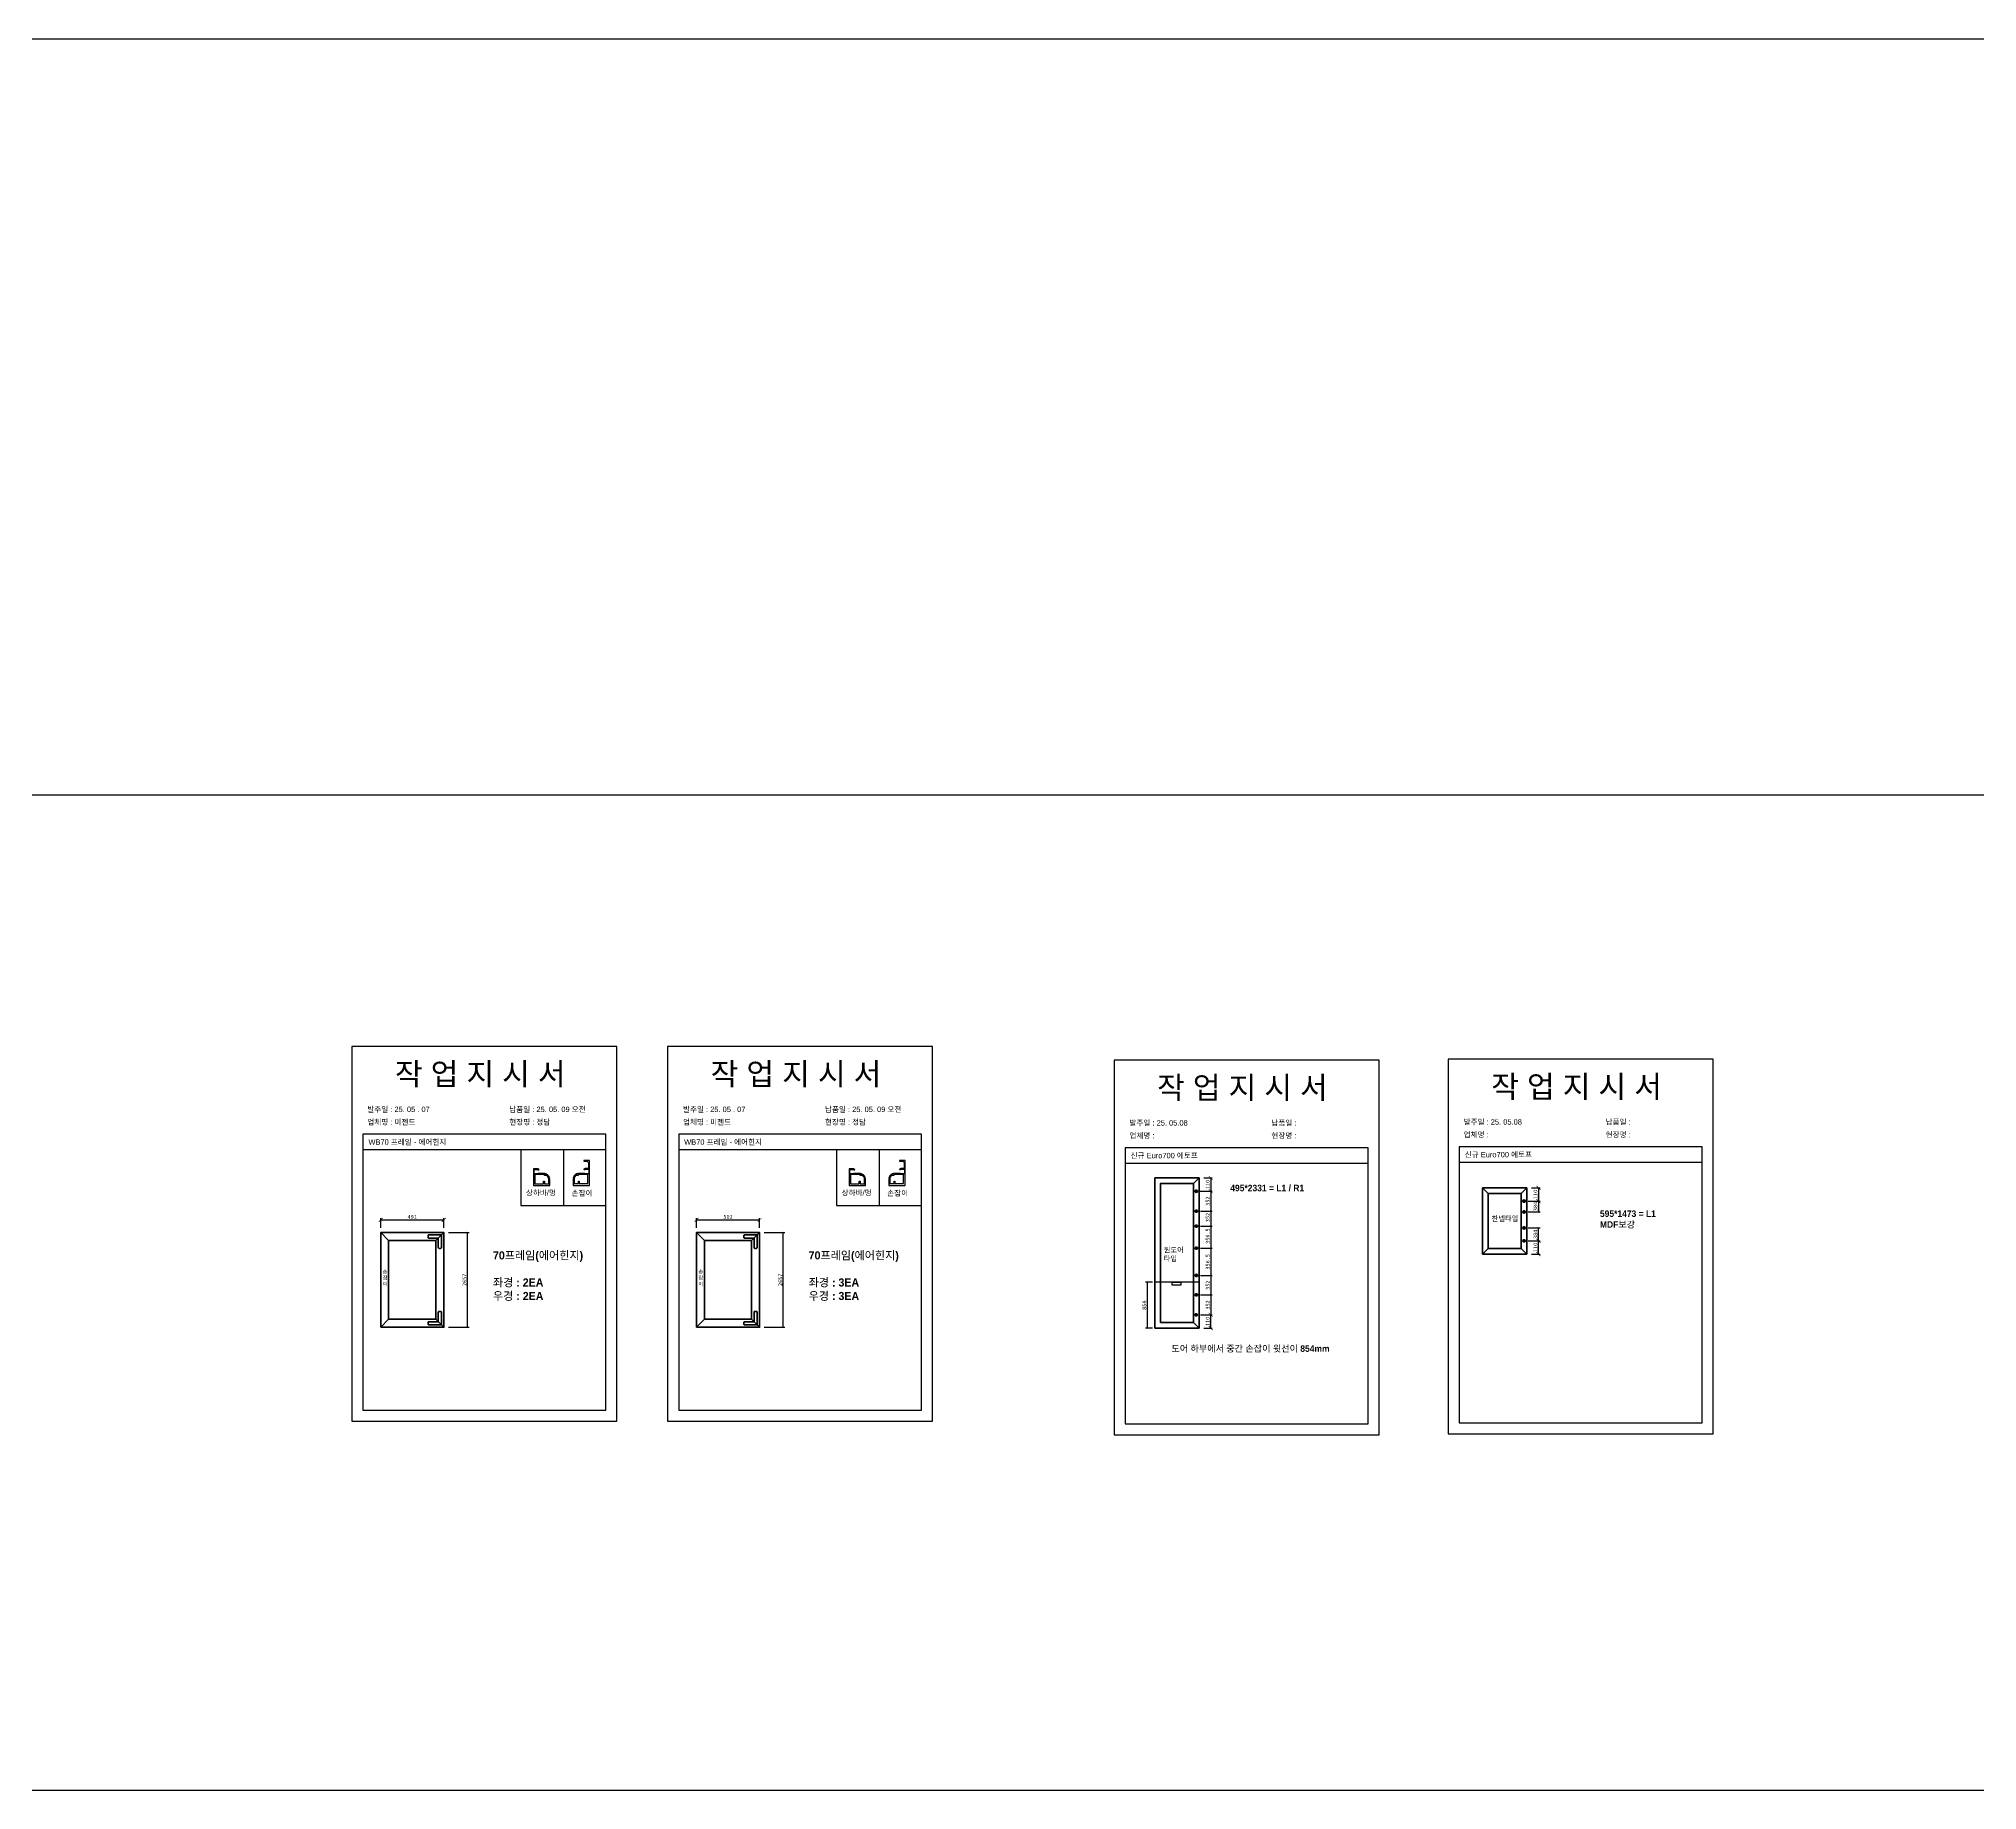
# Model space of a CAD drawing. Header units: millimetres. Extents: x -44117 to 256353, y -2095463 to 65325.
# Drawn here: x 116927 to 129217, y -102724 to -91620 of the extents above; entities that cross this region are included whole.
import ezdxf

# ---------------------------------------------------------------- set-up
doc = ezdxf.new("R2010")
doc.units = ezdxf.units.MM
doc.header["$LTSCALE"] = 10
doc.layers.add('Layer1', color=7, linetype='Continuous', lineweight=70)
doc.dimstyles.new('ISO-25', dxfattribs={"dimtxt": 2.5, "dimasz": 2.5, "dimexe": 1, "dimexo": 1, "dimtad": 1, "dimtxsty": 'Standard', "dimblk": 'ARCHTICK', "dimcen": 2.5, "dimadec": 0, "dimazin": 0, "dimtfac": 1, "dimtmove": 0, "dimatfit": 3, "dimfxl": 0, "dimarcsym": 0})

# ---------------------------------------------------------------- blocks, each defined once
blk = doc.blocks.new('_ArchTick')
at = {"color": 0, "linetype": 'ByBlock', "const_width": 0.15}
blk.add_lwpolyline([(-0.5, -0.5), (0.5, 0.5)], dxfattribs=at)
blk = doc.blocks.new('*D2626')
at = {"color": 0, "lineweight": -2}
for p, q in [((119095, -99158), (119095, -99098)), ((119095, -99108), (119495, -99108)), ((119495, -99158), (119495, -99098))]:
    blk.add_line(p, q, dxfattribs=at)
at = {"layer": 'Defpoints', "color": 0}
for p in [(119495, -99108), (119095, -99188), (119495, -99188)]:
    blk.add_point(p, dxfattribs=at)
at = {"color": 0, "lineweight": -2, "xscale": 25, "yscale": 25, "zscale": 25, "rotation": 180}
blk.add_blockref('_ArchTick', (119095, -99108), dxfattribs=at)
at = {"color": 0, "lineweight": -2, "xscale": 25, "yscale": 25, "zscale": 25}
blk.add_blockref('_ArchTick', (119495, -99108), dxfattribs=at)
at = {"color": 0, "insert": (119295, -99089), "char_height": 25, "attachment_point": 5}
blk.add_mtext('491', dxfattribs=at)
blk = doc.blocks.new('*D2627')
at = {"color": 0, "lineweight": -2}
for p, q in [((119525, -99188), (119655, -99188)), ((119645, -99788), (119645, -99188)), ((119525, -99788), (119655, -99788))]:
    blk.add_line(p, q, dxfattribs=at)
at = {"layer": 'Defpoints', "color": 0}
for p in [(119495, -99188), (119645, -99188), (119495, -99788)]:
    blk.add_point(p, dxfattribs=at)
at = {"color": 0, "lineweight": -2, "xscale": 10, "yscale": 10, "zscale": 10}
for p, rotation in [((119645, -99188), 90), ((119645, -99788), 270)]:
    blk.add_blockref('_ArchTick', p, dxfattribs=dict(at, rotation=rotation))
at = {"color": 0, "insert": (119626, -99488), "char_height": 25, "attachment_point": 5, "rotation": 90}
blk.add_mtext('2657', dxfattribs=at)
blk = doc.blocks.new('*D2628')
at = {"color": 0, "lineweight": -2}
for p, q in [((121097, -99158), (121097, -99098)), ((121097, -99108), (121497, -99108)), ((121497, -99158), (121497, -99098))]:
    blk.add_line(p, q, dxfattribs=at)
at = {"layer": 'Defpoints', "color": 0}
for p in [(121497, -99108), (121097, -99188), (121497, -99188)]:
    blk.add_point(p, dxfattribs=at)
at = {"color": 0, "lineweight": -2, "xscale": 25, "yscale": 25, "zscale": 25, "rotation": 180}
blk.add_blockref('_ArchTick', (121097, -99108), dxfattribs=at)
at = {"color": 0, "lineweight": -2, "xscale": 25, "yscale": 25, "zscale": 25}
blk.add_blockref('_ArchTick', (121497, -99108), dxfattribs=at)
at = {"color": 0, "insert": (121297, -99089), "char_height": 25, "attachment_point": 5}
blk.add_mtext('502', dxfattribs=at)
blk = doc.blocks.new('*D2629')
at = {"color": 0, "lineweight": -2}
for p, q in [((121527, -99188), (121657, -99188)), ((121647, -99788), (121647, -99188)), ((121527, -99788), (121657, -99788))]:
    blk.add_line(p, q, dxfattribs=at)
at = {"layer": 'Defpoints', "color": 0}
for p in [(121497, -99188), (121647, -99188), (121497, -99788)]:
    blk.add_point(p, dxfattribs=at)
at = {"color": 0, "lineweight": -2, "xscale": 10, "yscale": 10, "zscale": 10}
for p, rotation in [((121647, -99188), 90), ((121647, -99788), 270)]:
    blk.add_blockref('_ArchTick', p, dxfattribs=dict(at, rotation=rotation))
at = {"color": 0, "insert": (121628, -99488), "char_height": 25, "attachment_point": 5, "rotation": 90}
blk.add_mtext('2657', dxfattribs=at)
blk = doc.blocks.new('*D2630')
at = {"color": 0, "lineweight": -2}
for p, q in [((124306, -99710), (124367, -99710)), ((124357, -99794), (124357, -99710)), ((124313, -99794), (124367, -99794))]:
    blk.add_line(p, q, dxfattribs=at)
at = {"layer": 'Defpoints', "color": 0}
for p in [(124276, -99710), (124357, -99710), (124283, -99794)]:
    blk.add_point(p, dxfattribs=at)
at = {"color": 0, "lineweight": -2, "xscale": 25, "yscale": 25, "zscale": 25}
for p, rotation in [((124357, -99710), 90), ((124357, -99794), 270)]:
    blk.add_blockref('_ArchTick', p, dxfattribs=dict(at, rotation=rotation))
at = {"color": 0, "insert": (124338, -99752), "char_height": 25, "attachment_point": 5, "rotation": 90}
blk.add_mtext('110', dxfattribs=at)
blk = doc.blocks.new('*D2631')
at = {"color": 0, "lineweight": -2}
for p, q in [((124306, -98926), (124367, -98926)), ((124313, -98842), (124367, -98842)), ((124357, -98842), (124357, -98926))]:
    blk.add_line(p, q, dxfattribs=at)
at = {"layer": 'Defpoints', "color": 0}
for p in [(124276, -98926), (124283, -98842), (124357, -98926)]:
    blk.add_point(p, dxfattribs=at)
at = {"color": 0, "lineweight": -2, "xscale": 25, "yscale": 25, "zscale": 25}
for p, rotation in [((124357, -98842), 90), ((124357, -98926), 270)]:
    blk.add_blockref('_ArchTick', p, dxfattribs=dict(at, rotation=rotation))
at = {"color": 0, "insert": (124338, -98884), "char_height": 25, "attachment_point": 5, "rotation": 90}
blk.add_mtext('110', dxfattribs=at)
blk = doc.blocks.new('*D2632')
at = {"color": 0, "lineweight": -2}
for p, q in [((124291, -98926), (124367, -98926)), ((124357, -98926), (124357, -99052)), ((124292, -99052), (124367, -99052))]:
    blk.add_line(p, q, dxfattribs=at)
at = {"layer": 'Defpoints', "color": 0}
for p in [(124276, -98926), (124277, -99052), (124357, -99052)]:
    blk.add_point(p, dxfattribs=at)
at = {"color": 0, "lineweight": -2, "xscale": 10, "yscale": 10, "zscale": 10}
for p, rotation in [((124357, -98926), 90), ((124357, -99052), 270)]:
    blk.add_blockref('_ArchTick', p, dxfattribs=dict(at, rotation=rotation))
at = {"color": 0, "insert": (124338, -98989), "char_height": 25, "attachment_point": 5, "rotation": 90}
blk.add_mtext('352', dxfattribs=at)
blk = doc.blocks.new('*D2633')
at = {"color": 0, "lineweight": -2}
for p, q in [((124292, -99052), (124367, -99052)), ((124357, -99052), (124357, -99148)), ((124292, -99148), (124367, -99148))]:
    blk.add_line(p, q, dxfattribs=at)
at = {"layer": 'Defpoints', "color": 0}
for p in [(124277, -99052), (124277, -99148), (124357, -99148)]:
    blk.add_point(p, dxfattribs=at)
at = {"color": 0, "lineweight": -2, "xscale": 10, "yscale": 10, "zscale": 10}
for p, rotation in [((124357, -99052), 90), ((124357, -99148), 270)]:
    blk.add_blockref('_ArchTick', p, dxfattribs=dict(at, rotation=rotation))
at = {"color": 0, "insert": (124338, -99093), "char_height": 25, "attachment_point": 5, "rotation": 90}
blk.add_mtext('352', dxfattribs=at)
blk = doc.blocks.new('*D2634')
at = {"color": 0, "lineweight": -2}
for p, q in [((124292, -99148), (124367, -99148)), ((124357, -99148), (124357, -99288)), ((124292, -99288), (124367, -99288))]:
    blk.add_line(p, q, dxfattribs=at)
at = {"layer": 'Defpoints', "color": 0}
for p in [(124277, -99148), (124277, -99288), (124357, -99288)]:
    blk.add_point(p, dxfattribs=at)
at = {"color": 0, "lineweight": -2, "xscale": 10, "yscale": 10, "zscale": 10}
for p, rotation in [((124357, -99148), 90), ((124357, -99288), 270)]:
    blk.add_blockref('_ArchTick', p, dxfattribs=dict(at, rotation=rotation))
at = {"color": 0, "insert": (124338, -99211), "char_height": 25, "attachment_point": 5, "rotation": 90}
blk.add_mtext('356.5', dxfattribs=at)
blk = doc.blocks.new('*D2635')
at = {"color": 0, "lineweight": -2}
for p, q in [((124292, -99288), (124367, -99288)), ((124357, -99288), (124357, -99460)), ((124292, -99460), (124367, -99460))]:
    blk.add_line(p, q, dxfattribs=at)
at = {"layer": 'Defpoints', "color": 0}
for p in [(124277, -99288), (124277, -99460), (124357, -99460)]:
    blk.add_point(p, dxfattribs=at)
at = {"color": 0, "lineweight": -2, "xscale": 10, "yscale": 10, "zscale": 10}
for p, rotation in [((124357, -99288), 90), ((124357, -99460), 270)]:
    blk.add_blockref('_ArchTick', p, dxfattribs=dict(at, rotation=rotation))
at = {"color": 0, "insert": (124338, -99374), "char_height": 25, "attachment_point": 5, "rotation": 90}
blk.add_mtext('356.5', dxfattribs=at)
blk = doc.blocks.new('*D2636')
at = {"color": 0, "lineweight": -2}
for p, q in [((124292, -99460), (124367, -99460)), ((124357, -99460), (124357, -99583)), ((124292, -99583), (124367, -99583))]:
    blk.add_line(p, q, dxfattribs=at)
at = {"layer": 'Defpoints', "color": 0}
for p in [(124277, -99460), (124277, -99583), (124357, -99583)]:
    blk.add_point(p, dxfattribs=at)
at = {"color": 0, "lineweight": -2, "xscale": 10, "yscale": 10, "zscale": 10}
for p, rotation in [((124357, -99460), 90), ((124357, -99583), 270)]:
    blk.add_blockref('_ArchTick', p, dxfattribs=dict(at, rotation=rotation))
at = {"color": 0, "insert": (124338, -99522), "char_height": 25, "attachment_point": 5, "rotation": 90}
blk.add_mtext('352', dxfattribs=at)
blk = doc.blocks.new('*D2637')
at = {"color": 0, "lineweight": -2}
for p, q in [((124292, -99583), (124367, -99583)), ((124357, -99583), (124357, -99710)), ((124292, -99710), (124367, -99710))]:
    blk.add_line(p, q, dxfattribs=at)
at = {"layer": 'Defpoints', "color": 0}
for p in [(124277, -99583), (124277, -99710), (124357, -99710)]:
    blk.add_point(p, dxfattribs=at)
at = {"color": 0, "lineweight": -2, "xscale": 10, "yscale": 10, "zscale": 10}
for p, rotation in [((124357, -99583), 90), ((124357, -99710), 270)]:
    blk.add_blockref('_ArchTick', p, dxfattribs=dict(at, rotation=rotation))
at = {"color": 0, "insert": (124338, -99647), "char_height": 25, "attachment_point": 5, "rotation": 90}
blk.add_mtext('352', dxfattribs=at)
blk = doc.blocks.new('*D2638')
at = {"color": 0, "lineweight": -2}
for p, q in [((123988, -99503), (123944, -99503)), ((123954, -99503), (123954, -99794)), ((123988, -99794), (123944, -99794))]:
    blk.add_line(p, q, dxfattribs=at)
at = {"layer": 'Defpoints', "color": 0}
for p in [(124003, -99503), (123954, -99794), (124003, -99794)]:
    blk.add_point(p, dxfattribs=at)
at = {"color": 0, "lineweight": -2, "xscale": 10, "yscale": 10, "zscale": 10}
for p, rotation in [((123954, -99503), 90), ((123954, -99794), 270)]:
    blk.add_blockref('_ArchTick', p, dxfattribs=dict(at, rotation=rotation))
at = {"color": 0, "insert": (123936, -99649), "char_height": 25, "attachment_point": 5, "rotation": 90}
blk.add_mtext('854', dxfattribs=at)
blk = doc.blocks.new('*D2639')
at = {"color": 0, "lineweight": -2}
for p, q in [((126384, -99241), (126445, -99241)), ((126435, -99325), (126435, -99241)), ((126391, -99325), (126445, -99325))]:
    blk.add_line(p, q, dxfattribs=at)
at = {"layer": 'Defpoints', "color": 0}
for p in [(126354, -99241), (126435, -99241), (126361, -99325)]:
    blk.add_point(p, dxfattribs=at)
at = {"color": 0, "lineweight": -2, "xscale": 25, "yscale": 25, "zscale": 25}
for p, rotation in [((126435, -99241), 90), ((126435, -99325), 270)]:
    blk.add_blockref('_ArchTick', p, dxfattribs=dict(at, rotation=rotation))
at = {"color": 0, "insert": (126416, -99283), "char_height": 25, "attachment_point": 5, "rotation": 90}
blk.add_mtext('110', dxfattribs=at)
blk = doc.blocks.new('*D2640')
at = {"color": 0, "lineweight": -2}
for p, q in [((126391, -98905), (126445, -98905)), ((126435, -98905), (126435, -98989)), ((126384, -98989), (126445, -98989))]:
    blk.add_line(p, q, dxfattribs=at)
at = {"layer": 'Defpoints', "color": 0}
for p in [(126361, -98905), (126354, -98989), (126435, -98989)]:
    blk.add_point(p, dxfattribs=at)
at = {"color": 0, "lineweight": -2, "xscale": 25, "yscale": 25, "zscale": 25}
for p, rotation in [((126435, -98905), 90), ((126435, -98989), 270)]:
    blk.add_blockref('_ArchTick', p, dxfattribs=dict(at, rotation=rotation))
at = {"color": 0, "insert": (126416, -98947), "char_height": 25, "attachment_point": 5, "rotation": 90}
blk.add_mtext('110', dxfattribs=at)
blk = doc.blocks.new('*D2641')
at = {"color": 0, "lineweight": -2}
for p, q in [((126369, -98989), (126445, -98989)), ((126435, -98989), (126435, -99058)), ((126369, -99058), (126445, -99058))]:
    blk.add_line(p, q, dxfattribs=at)
at = {"layer": 'Defpoints', "color": 0}
for p in [(126354, -98989), (126354, -99058), (126435, -99058)]:
    blk.add_point(p, dxfattribs=at)
at = {"color": 0, "lineweight": -2, "xscale": 10, "yscale": 10, "zscale": 10}
for p, rotation in [((126435, -98989), 90), ((126435, -99058), 270)]:
    blk.add_blockref('_ArchTick', p, dxfattribs=dict(at, rotation=rotation))
at = {"color": 0, "insert": (126416, -99023), "char_height": 25, "attachment_point": 5, "rotation": 90}
blk.add_mtext('384', dxfattribs=at)
blk = doc.blocks.new('*D2642')
at = {"color": 0, "lineweight": -2}
for p, q in [((126369, -99159), (126445, -99159)), ((126435, -99241), (126435, -99159)), ((126369, -99241), (126445, -99241))]:
    blk.add_line(p, q, dxfattribs=at)
at = {"layer": 'Defpoints', "color": 0}
for p in [(126354, -99159), (126435, -99159), (126354, -99241)]:
    blk.add_point(p, dxfattribs=at)
at = {"color": 0, "lineweight": -2, "xscale": 10, "yscale": 10, "zscale": 10}
for p, rotation in [((126435, -99159), 90), ((126435, -99241), 270)]:
    blk.add_blockref('_ArchTick', p, dxfattribs=dict(at, rotation=rotation))
at = {"color": 0, "insert": (126416, -99200), "char_height": 25, "attachment_point": 5, "rotation": 90}
blk.add_mtext('384', dxfattribs=at)

msp = doc.modelspace()

# ---------------------------------------------------------------- linework, layer by layer
at = {"color": 1}
for p, q in [((104637.27748, -91619.87333), (196906.42434, -91619.87333)), ((104637.27748, -96412.23489), (196906.42434, -96412.23489)), ((104637.27748, -102723.98323), (196906.42434, -102723.98323))]:
    msp.add_line(p, q, dxfattribs=at)
for p, q in [((120522.47679, -98564.30376), (118982.47679, -98564.30376)), ((120522.47679, -98664.30376), (118982.47679, -98664.30376)), ((120253.197, -98664.30376), (120253.197, -99017.32232)), ((122524.0167, -98564.30376), (120984.0167, -98564.30376)), ((122524.0167, -98664.30376), (120984.0167, -98664.30376)), ((122254.73692, -98664.30376), (122254.73692, -99017.32232)), ((125354.39135, -98650.22298), (123814.39135, -98650.22298)), ((127472.97334, -98644.24858), (125932.97334, -98644.24858)), ((125354.39135, -98750.22298), (123814.39135, -98750.22298)), ((127472.97334, -98744.24858), (125932.97334, -98744.24858)), ((124283.32036, -99502.87794), (124003.32036, -99502.87794))]:
    msp.add_line(p, q)
for points in [[(118912.47679, -100385.13403), (120592.47679, -100385.13403), (120592.47679, -98009.13403), (118912.47679, -98009.13403)], [(120914.0167, -100385.13403), (122594.0167, -100385.13403), (122594.0167, -98009.13403), (120914.0167, -98009.13403)], [(123744.39135, -100471.05326), (125424.39135, -100471.05326), (125424.39135, -98095.05326), (123744.39135, -98095.05326)], [(125862.97334, -100465.07886), (127542.97334, -100465.07886), (127542.97334, -98089.07886), (125862.97334, -98089.07886)], [(120522.47679, -98664.30376), (119983.91722, -98664.30376), (119983.91722, -99017.32232), (120522.47679, -99017.32232)], [(122524.0167, -98664.30376), (121985.45714, -98664.30376), (121985.45714, -99017.32232), (122524.0167, -99017.32232)], [(124111.95007, -99502.87794), (124167.91161, -99502.87794), (124167.91161, -99522.10379), (124111.95007, -99522.10379)]]:
    msp.add_lwpolyline(points, close=True)
for points in [[(118982.47679, -98564.30376), (118982.47679, -100315.13403), (120522.47679, -100315.13403), (120522.47679, -98564.30376)], [(120984.0167, -98564.30376), (120984.0167, -100315.13403), (122524.0167, -100315.13403), (122524.0167, -98564.30376)], [(123814.39135, -98650.22298), (123814.39135, -100401.05326), (125354.39135, -100401.05326), (125354.39135, -98650.22298)], [(125932.97334, -98644.24858), (125932.97334, -100395.07886), (127472.97334, -100395.07886), (127472.97334, -98644.24858)]]:
    msp.add_lwpolyline(points)
for points in [[(120064.83773, -98890.86905), (120164.8276, -98890.86905, 0.4142135624), (120166.8276, -98888.86905), (120166.8276, -98852.07555, 0.4142135624), (120165.6276, -98850.87555), (120165.60737, -98850.87555, -0.4043730092), (120164.40805, -98849.716, 0.022416536), (120164.16617, -98846.64254, -0.4043730092), (120165.16933, -98845.30965, 0.424123069), (120166.15983, -98843.89686, 0.022416536), (120165.38991, -98840.68993, 0.424123069), (120163.86598, -98839.8808, -0.4043730092), (120162.36704, -98839.14861, 0.022416536), (120161.18724, -98836.30032, -0.4043730092), (120161.72941, -98834.72268, 0.424123069), (120162.23486, -98833.07295, 0.022416536), (120160.51163, -98830.26089, 0.424123069), (120158.81224, -98829.96229, -0.4043730092), (120157.16041, -98829.72913, 0.022416536), (120155.15818, -98827.38483, -0.4043730092), (120155.1863, -98825.71686, 0.4241230691), (120155.15722, -98823.99168, 0.022416536), (120152.64935, -98821.84976, 0.424123069), (120150.94087, -98822.09092, -0.4043730092), (120149.29783, -98822.37962, 0.022416536), (120146.66917, -98820.76877, -0.4043730092), (120146.18048, -98819.17375, 0.424123069), (120145.61971, -98817.54199, 0.022416536), (120142.5727, -98816.27988, 0.4241230691), (120141.02236, -98817.03718, -0.4043730092), (120139.54895, -98817.81948, 0.022416536), (120136.55117, -98817.09978, -0.4043730092), (120135.59351, -98815.73383, 0.424123069), (120134.55594, -98814.35523, 0.0308511276), (120130.0276, -98814.07555), (120092.83773, -98814.07555, 0.4142135624), (120091.63773, -98815.27555), (120091.63773, -98815.67555, -0.4142135624), (120090.83773, -98816.47555), (120068.83773, -98816.47555, -0.4142135624), (120067.63773, -98815.27555), (120067.63773, -98788.87555, -0.4142135624), (120068.83773, -98787.67555), (120090.83773, -98787.67555, -0.4142135624), (120091.63773, -98788.47555), (120091.63773, -98788.87555, 0.4142135624), (120092.83773, -98790.07555), (120097.63773, -98790.07555, 0.855700792), (120098.00428, -98787.7329), (120090.64011, -98783.67555), (120066.83773, -98783.67555, 0.4142135624), (120062.83773, -98787.67555), (120062.83773, -98888.86905, 0.4142135623), (120064.83773, -98890.86905)], [(122066.37765, -98890.86905), (122166.36752, -98890.86905, 0.4142135624), (122168.36752, -98888.86905), (122168.36752, -98852.07555, 0.4142135624), (122167.16752, -98850.87555), (122167.14729, -98850.87555, -0.4043730092), (122165.94797, -98849.716, 0.022416536), (122165.70608, -98846.64254, -0.4043730092), (122166.70924, -98845.30965, 0.424123069), (122167.69974, -98843.89686, 0.022416536), (122166.92983, -98840.68993, 0.424123069), (122165.40589, -98839.8808, -0.4043730092), (122163.90695, -98839.14861, 0.022416536), (122162.72715, -98836.30032, -0.4043730092), (122163.26932, -98834.72268, 0.424123069), (122163.77477, -98833.07295, 0.022416536), (122162.05154, -98830.26089, 0.424123069), (122160.35216, -98829.96229, -0.4043730092), (122158.70032, -98829.72913, 0.022416536), (122156.69809, -98827.38483, -0.4043730092), (122156.72621, -98825.71686, 0.4241230691), (122156.69713, -98823.99168, 0.022416536), (122154.18927, -98821.84976, 0.424123069), (122152.48078, -98822.09092, -0.4043730092), (122150.83774, -98822.37962, 0.022416536), (122148.20908, -98820.76877, -0.4043730092), (122147.72039, -98819.17375, 0.424123069), (122147.15962, -98817.54199, 0.022416536), (122144.11262, -98816.27988, 0.4241230691), (122142.56227, -98817.03718, -0.4043730092), (122141.08886, -98817.81948, 0.022416536), (122138.09108, -98817.09978, -0.4043730092), (122137.13342, -98815.73383, 0.424123069), (122136.09586, -98814.35523, 0.0308511276), (122131.56752, -98814.07555), (122094.37765, -98814.07555, 0.4142135624), (122093.17765, -98815.27555), (122093.17765, -98815.67555, -0.4142135624), (122092.37765, -98816.47555), (122070.37765, -98816.47555, -0.4142135624), (122069.17765, -98815.27555), (122069.17765, -98788.87555, -0.4142135624), (122070.37765, -98787.67555), (122092.37765, -98787.67555, -0.4142135624), (122093.17765, -98788.47555), (122093.17765, -98788.87555, 0.4142135624), (122094.37765, -98790.07555), (122099.17765, -98790.07555, 0.855700792), (122099.54419, -98787.7329), (122092.18002, -98783.67555), (122068.37765, -98783.67555, 0.4142135624), (122064.37765, -98787.67555), (122064.37765, -98888.86905, 0.4142135623), (122066.37765, -98890.86905)], [(120133.63773, -98827.67555), (120133.63773, -98820.47555), (120072.83773, -98820.47555), (120072.83773, -98878.87555), (120127.63773, -98878.87555), (120127.63773, -98863.67555, -0.4142135624), (120128.43773, -98862.87555), (120132.03773, -98862.87555, -0.4142135624), (120132.83773, -98863.67555), (120132.83773, -98878.87555), (120160.4276, -98878.87555), (120160.4276, -98850.87555, 0.2205202393), (120149.67245, -98827.67555), (120133.63773, -98827.67555)], [(122135.17765, -98827.67555), (122135.17765, -98820.47555), (122074.37765, -98820.47555), (122074.37765, -98878.87555), (122129.17765, -98878.87555), (122129.17765, -98863.67555, -0.4142135624), (122129.97765, -98862.87555), (122133.57765, -98862.87555, -0.4142135624), (122134.37765, -98863.67555), (122134.37765, -98878.87555), (122161.96752, -98878.87555), (122161.96752, -98850.87555, 0.2205202393), (122151.21236, -98827.67555), (122135.17765, -98827.67555)]]:
    msp.add_lwpolyline(points, format="xyb", close=True)
at = {"color": 7}
for points in [[(120391.08991, -98735.12551, 0.2301863539), (120393.18851, -98735.12551, -0.2466321039), (120395.0483, -98735.10366, 0.118515719), (120396.13921, -98735.36592), (120398.16704, -98735.36592, -0.4173893777), (120412.2378, -98749.2851), (120412.2378, -98782.57242), (120390.43543, -98782.57242), (120383.07126, -98786.62977, 0.855700792), (120383.4378, -98788.97242), (120388.2378, -98788.97242, 0.4142135624), (120389.4378, -98787.77242), (120389.4378, -98787.37242, -0.4142135624), (120390.2378, -98786.57242), (120412.2378, -98786.57242, -0.4142135624), (120413.4378, -98787.77242), (120413.4378, -98814.17242, -0.4142135624), (120412.2378, -98815.37242), (120390.2378, -98815.37242, -0.4142135624), (120389.4378, -98814.57242), (120389.4378, -98814.17242, 0.4142135624), (120388.2378, -98812.97242), (120351.04793, -98812.97242, 0.0308511276), (120346.51959, -98813.25209, 0.4241230691), (120345.48203, -98814.63069, -0.4043730092), (120344.52437, -98815.99664, 0.022416536), (120341.52659, -98816.71634, -0.4043730092), (120340.05318, -98815.93405, 0.424123069), (120338.50283, -98815.17675, 0.022416536), (120335.45583, -98816.43886, 0.4241230691), (120334.89506, -98818.07061, -0.4043730092), (120334.40637, -98819.66564, 0.022416536), (120331.77771, -98821.27648, -0.4043730092), (120330.13467, -98820.98778, 0.424123069), (120328.42618, -98820.74663, 0.022416536), (120325.91832, -98822.88854, 0.4241230691), (120325.88924, -98824.61372, -0.4043730092), (120325.91736, -98826.28169, 0.022416536), (120323.91513, -98828.626, -0.4043730092), (120322.2633, -98828.85915, 0.424123069), (120320.56391, -98829.15776, 0.022416536), (120318.84068, -98831.96981, 0.4241230691), (120319.34613, -98833.61954, -0.4043730092), (120319.8883, -98835.19719, 0.022416536), (120318.7085, -98838.04548, -0.4043730092), (120317.20956, -98838.77766, 0.4241230691), (120315.68562, -98839.58679, 0.022416536), (120314.91571, -98842.79372, 0.424123069), (120315.90621, -98844.20651, -0.4043730092), (120316.90937, -98845.5394, 0.022416536), (120316.66748, -98848.61287, -0.4043730092), (120315.46816, -98849.77242), (120315.44793, -98849.77242, 0.4142135624), (120314.24793, -98850.97242), (120314.24793, -98887.76592, 0.4142135624), (120316.24793, -98889.76592), (120416.2378, -98889.76592, 0.4142135624), (120418.2378, -98887.76592), (120418.2378, -98732.56592, 0.4142135624), (120416.2378, -98730.56592), (120384.2378, -98730.56592, 0.4142135624), (120382.2378, -98732.56592), (120382.2378, -98733.36592, 0.4142135624), (120384.2378, -98735.36592, 0.1244779229), (120385.18851, -98735.12551, -0.2466321039), (120387.0483, -98735.10366, 0.2404082058), (120389.23012, -98735.10366, -0.2466321039), (120391.08991, -98735.12551)], [(122392.62983, -98735.12551, 0.2301863539), (122394.72842, -98735.12551, -0.2466321039), (122396.58821, -98735.10366, 0.118515719), (122397.67912, -98735.36592), (122399.70696, -98735.36592, -0.4173893777), (122413.77772, -98749.2851), (122413.77772, -98782.57242), (122391.97534, -98782.57242), (122384.61117, -98786.62977, 0.855700792), (122384.97772, -98788.97242), (122389.77772, -98788.97242, 0.4142135624), (122390.97772, -98787.77242), (122390.97772, -98787.37242, -0.4142135624), (122391.77772, -98786.57242), (122413.77772, -98786.57242, -0.4142135624), (122414.97772, -98787.77242), (122414.97772, -98814.17242, -0.4142135624), (122413.77772, -98815.37242), (122391.77772, -98815.37242, -0.4142135624), (122390.97772, -98814.57242), (122390.97772, -98814.17242, 0.4142135624), (122389.77772, -98812.97242), (122352.58785, -98812.97242, 0.0308511276), (122348.05951, -98813.25209, 0.4241230691), (122347.02194, -98814.63069, -0.4043730092), (122346.06428, -98815.99664, 0.022416536), (122343.0665, -98816.71634, -0.4043730092), (122341.59309, -98815.93405, 0.424123069), (122340.04275, -98815.17675, 0.022416536), (122336.99574, -98816.43886, 0.4241230691), (122336.43497, -98818.07061, -0.4043730092), (122335.94628, -98819.66564, 0.022416536), (122333.31762, -98821.27648, -0.4043730092), (122331.67458, -98820.98778, 0.424123069), (122329.9661, -98820.74663, 0.022416536), (122327.45823, -98822.88854, 0.4241230691), (122327.42915, -98824.61372, -0.4043730092), (122327.45727, -98826.28169, 0.022416536), (122325.45504, -98828.626, -0.4043730092), (122323.80321, -98828.85915, 0.424123069), (122322.10382, -98829.15776, 0.022416536), (122320.38059, -98831.96981, 0.4241230691), (122320.88604, -98833.61954, -0.4043730092), (122321.42822, -98835.19719, 0.022416536), (122320.24842, -98838.04548, -0.4043730092), (122318.74948, -98838.77766, 0.4241230691), (122317.22554, -98839.58679, 0.022416536), (122316.45562, -98842.79372, 0.424123069), (122317.44612, -98844.20651, -0.4043730092), (122318.44928, -98845.5394, 0.022416536), (122318.2074, -98848.61287, -0.4043730092), (122317.00808, -98849.77242), (122316.98785, -98849.77242, 0.4142135624), (122315.78785, -98850.97242), (122315.78785, -98887.76592, 0.4142135624), (122317.78785, -98889.76592), (122417.77772, -98889.76592, 0.4142135624), (122419.77772, -98887.76592), (122419.77772, -98732.56592, 0.4142135624), (122417.77772, -98730.56592), (122385.77772, -98730.56592, 0.4142135624), (122383.77772, -98732.56592), (122383.77772, -98733.36592, 0.4142135624), (122385.77772, -98735.36592, 0.1244779229), (122386.72842, -98735.12551, -0.2466321039), (122388.58821, -98735.10366, 0.2404082058), (122390.77003, -98735.10366, -0.2466321039), (122392.62983, -98735.12551)], [(120347.4378, -98819.37242), (120347.4378, -98826.57242), (120331.40309, -98826.57242, 0.2205202393), (120320.64793, -98849.77242), (120320.64793, -98877.77242), (120348.2378, -98877.77242), (120348.2378, -98862.57242, -0.4142135624), (120349.0378, -98861.77242), (120352.6378, -98861.77242, -0.4142135624), (120353.4378, -98862.57242), (120353.4378, -98877.77242), (120408.2378, -98877.77242), (120408.2378, -98819.37242), (120347.4378, -98819.37242)], [(120347.4378, -98819.37242), (120347.4378, -98826.57242), (120331.40309, -98826.57242, 0.2205202393), (120320.64793, -98849.77242), (120320.64793, -98877.77242), (120348.2378, -98877.77242), (120348.2378, -98862.57242, -0.4142135624), (120349.0378, -98861.77242), (120352.6378, -98861.77242, -0.4142135624), (120353.4378, -98862.57242), (120353.4378, -98877.77242), (120408.2378, -98877.77242), (120408.2378, -98819.37242), (120347.4378, -98819.37242)], [(122348.97772, -98819.37242), (122348.97772, -98826.57242), (122332.943, -98826.57242, 0.2205202393), (122322.18785, -98849.77242), (122322.18785, -98877.77242), (122349.77772, -98877.77242), (122349.77772, -98862.57242, -0.4142135624), (122350.57772, -98861.77242), (122354.17772, -98861.77242, -0.4142135624), (122354.97772, -98862.57242), (122354.97772, -98877.77242), (122409.77772, -98877.77242), (122409.77772, -98819.37242), (122348.97772, -98819.37242)], [(122348.97772, -98819.37242), (122348.97772, -98826.57242), (122332.943, -98826.57242, 0.2205202393), (122322.18785, -98849.77242), (122322.18785, -98877.77242), (122349.77772, -98877.77242), (122349.77772, -98862.57242, -0.4142135624), (122350.57772, -98861.77242), (122354.17772, -98861.77242, -0.4142135624), (122354.97772, -98862.57242), (122354.97772, -98877.77242), (122409.77772, -98877.77242), (122409.77772, -98819.37242), (122348.97772, -98819.37242)]]:
    msp.add_lwpolyline(points, format="xyb", close=True, dxfattribs=at)
at = {"layer": 'Layer1'}
for p, q in [((124248.32036, -98877.47518), (124283.32036, -98842.47518)), ((124265.82036, -98915.97518), (124265.82036, -98936.97518)), ((126116.27237, -98939.91278), (126081.27237, -98904.91278)), ((126326.27237, -98939.91278), (126361.27237, -98904.91278)), ((124266.25238, -99041.97518), (124266.25238, -99062.97518)), ((126343.77237, -98978.41278), (126343.77237, -98999.41278)), ((126343.77237, -99047.2587), (126343.77237, -99068.2587)), ((124266.25238, -99137.06277), (124266.25238, -99158.06277)), ((126354.27237, -99057.7587), (126333.27237, -99057.7587)), ((126354.27237, -99159.04206), (126333.27237, -99159.04206)), ((126343.77237, -99148.54206), (126343.77237, -99169.54206)), ((119145.17861, -99238.42156), (119095.17861, -99188.42156)), ((119445.17861, -99238.42156), (119495.17861, -99188.42156)), ((119495.17861, -99188.42156), (119445.17861, -99238.42156)), ((121146.71853, -99238.42156), (121096.71853, -99188.42156)), ((121446.71853, -99238.42156), (121496.71853, -99188.42156)), ((121496.71853, -99188.42156), (121446.71853, -99238.42156)), ((124266.25238, -99277.02111), (124266.25238, -99298.02111)), ((126116.27237, -99289.91278), (126081.27237, -99324.91278)), ((126361.27237, -99324.91278), (126326.27237, -99289.91278)), ((126354.27237, -99240.91278), (126333.27237, -99240.91278)), ((126343.77237, -99230.41278), (126343.77237, -99251.41278)), ((124266.25238, -99449.4218), (124266.25238, -99470.4218)), ((124266.25238, -99572.75378), (124266.25238, -99593.75378)), ((119145.17861, -99738.42156), (119095.17861, -99788.42156)), ((119495.17861, -99788.42156), (119445.17861, -99738.42156)), ((121146.71853, -99738.42156), (121096.71853, -99788.42156)), ((121496.71853, -99788.42156), (121446.71853, -99738.42156)), ((124283.32036, -99794.21844), (124248.32036, -99759.21844)), ((124276.32036, -99710.21844), (124255.32036, -99710.21844)), ((124265.82036, -99699.71844), (124265.82036, -99720.71844))]:
    msp.add_line(p, q, dxfattribs=at)
for points in [[(124003.32036, -99794.21844), (124283.32036, -99794.21844), (124283.32036, -98842.47518), (124003.32036, -98842.47518)], [(124038.32036, -99759.21844), (124248.32036, -99759.21844), (124248.32036, -98877.47518), (124038.32036, -98877.47518)], [(124276.32036, -98926.47518), (124255.32036, -98926.47518)], [(126081.27237, -99324.91278), (126361.27237, -99324.91278), (126361.27237, -98904.91278), (126081.27237, -98904.91278)], [(124276.75238, -99052.47518), (124255.75238, -99052.47518)], [(126116.27237, -99289.91278), (126326.27237, -99289.91278), (126326.27237, -98939.91278), (126116.27237, -98939.91278)], [(126354.27237, -98988.91278), (126333.27237, -98988.91278)], [(124276.75238, -99147.56277), (124255.75238, -99147.56277)], [(119095.17861, -99788.42156), (119495.17861, -99788.42156), (119495.17861, -99188.42156), (119095.17861, -99188.42156)], [(119145.17861, -99738.42156), (119445.17861, -99738.42156), (119445.17861, -99238.42156), (119145.17861, -99238.42156)], [(121096.71853, -99788.42156), (121496.71853, -99788.42156), (121496.71853, -99188.42156), (121096.71853, -99188.42156)], [(121146.71853, -99738.42156), (121446.71853, -99738.42156), (121446.71853, -99238.42156), (121146.71853, -99238.42156)], [(124276.75238, -99287.52111), (124255.75238, -99287.52111)], [(124276.75238, -99459.9218), (124255.75238, -99459.9218)], [(124276.75238, -99583.25378), (124255.75238, -99583.25378)]]:
    msp.add_lwpolyline(points, close=True, dxfattribs=at)
for points in [[(119475.17861, -99288.42156), (119465.17861, -99288.42156, -0.4142135624), (119460.17861, -99283.42156), (119460.17861, -99223.42156), (119400.17861, -99223.42156, -0.4142135624), (119395.17861, -99218.42156), (119395.17861, -99208.42156, -0.4142135624), (119400.17861, -99203.42156), (119480.17861, -99203.42156), (119480.17861, -99283.42156, -0.4142135624)], [(121476.71853, -99288.42156), (121466.71853, -99288.42156, -0.4142135624), (121461.71853, -99283.42156), (121461.71853, -99223.42156), (121401.71853, -99223.42156, -0.4142135624), (121396.71853, -99218.42156), (121396.71853, -99208.42156, -0.4142135624), (121401.71853, -99203.42156), (121481.71853, -99203.42156), (121481.71853, -99283.42156, -0.4142135624)], [(119475.17861, -99688.42156), (119465.17861, -99688.42156, 0.4142135624), (119460.17861, -99693.42156), (119460.17861, -99753.42156), (119400.17861, -99753.42156, 0.4142135624), (119395.17861, -99758.42156), (119395.17861, -99768.42156, 0.4142135624), (119400.17861, -99773.42156), (119480.17861, -99773.42156), (119480.17861, -99693.42156, 0.4142135624)], [(121476.71853, -99688.42156), (121466.71853, -99688.42156, 0.4142135624), (121461.71853, -99693.42156), (121461.71853, -99753.42156), (121401.71853, -99753.42156, 0.4142135624), (121396.71853, -99758.42156), (121396.71853, -99768.42156, 0.4142135624), (121401.71853, -99773.42156), (121481.71853, -99773.42156), (121481.71853, -99693.42156, 0.4142135624)]]:
    msp.add_lwpolyline(points, format="xyb", close=True, dxfattribs=at)
for centre in [(124265.82036, -98926.47518), (124266.25238, -99052.47518), (126343.77237, -98988.91278), (126343.77237, -99057.7587), (124266.25238, -99147.56277), (126343.77237, -99159.04206), (124266.25238, -99287.52111), (126343.77237, -99240.91278), (124266.25238, -99459.9218), (124266.25238, -99583.25378), (124265.82036, -99710.21844)]:
    msp.add_circle(centre, 7, dxfattribs=at)

# ---------------------------------------------------------------- texts
at = {"attachment_point": 1}
for s, width, gutter_width, heights, insert, char_height in [('{\\fGulim|b0|i0|c129|p50;작 업 지 시 서}', 3307.3198183, 12.5, [-155.84554], (119185.28339, -98113.29654), 140), ('{\\fGulim|b0|i0|c129|p50;작 업 지 시 서}', 3307.3198183, 12.5, [-155.84554], (121186.8233, -98113.29654), 140), ('{\\fGulim|b0|i0|c129|p50;작 업 지 시 서}', 3307.3198183, 12.5, [-155.84554], (124017.19796, -98199.21577), 140), ('{\\fGulim|b0|i0|c129|p50;작 업 지 시 서}', 3307.3198183, 12.5, [-155.84554], (126135.77995, -98193.24137), 140), ('{\\fGulim|b0|i0|c129|p50;발주일 : 25. 05 . 07}', 3307.3198183, 12.5, [34.50412], (119010.07403, -98390.01697), 34.3), ('{\\fGulim|b0|i0|c129|p50;납품일 : 25. 05. 09 오전}', 3307.3198183, 12.5, [-37.67976], (119910.05202, -98390.01697), 34.3), ('{\\fGulim|b0|i0|c129|p50;발주일 : 25. 05 . 07}', 3307.3198183, 12.5, [34.50412], (121011.61395, -98390.01697), 34.3), ('{\\fGulim|b0|i0|c129|p50;납품일 : 25. 05. 09 오전}', 3307.3198183, 12.5, [-37.67976], (121911.59193, -98390.01697), 34.3), ('{\\fGulim|b0|i0|c129|p50;업체명 : 미젠드}', 3307.3198183, 12.5, [33.33016], (119010.07403, -98470.67314), 34.3), ('{\\fGulim|b0|i0|c129|p50;현장명 : 청담}', 3307.3198183, 12.5, [-38.2735], (119910.05202, -98470.67314), 34.3), ('{\\fGulim|b0|i0|c129|p50;업체명 : 미젠드}', 3307.3198183, 12.5, [33.33016], (121011.61395, -98470.67314), 34.3), ('{\\fGulim|b0|i0|c129|p50;현장명 : 청담}', 3307.3198183, 12.5, [-38.2735], (121911.59193, -98470.67314), 34.3), ('{\\fGulim|b0|i0|c129|p50;업체명 : }', 3307.3198183, 12.5, [33.33016], (123841.9886, -98556.59237), 34.3), ('{\\fGulim|b0|i0|c129|p50;발주일 : 25. 05.08}', 3307.3198183, 12.5, [34.50412], (123841.9886, -98475.93619), 34.3), ('{\\fGulim|b0|i0|c129|p50;현장명 : }', 3307.3198183, 12.5, [-38.2735], (124741.96658, -98556.59237), 34.3), ('{\\fGulim|b0|i0|c129|p50;납품일 :}', 3307.3198183, 12.5, [-37.67976], (124741.96658, -98475.93619), 34.3), ('{\\fGulim|b0|i0|c129|p50;업체명 : }', 3307.3198183, 12.5, [33.33016], (125960.57059, -98550.61797), 34.3), ('{\\fGulim|b0|i0|c129|p50;발주일 : 25. 05.08}', 3307.3198183, 12.5, [34.50412], (125960.57059, -98469.96179), 34.3), ('{\\fGulim|b0|i0|c129|p50;현장명 : }', 3307.3198183, 12.5, [-38.2735], (126860.54858, -98550.61797), 34.3), ('{\\fGulim|b0|i0|c129|p50;납품일 :}', 3307.3198183, 12.5, [-37.67976], (126860.54858, -98469.96179), 34.3), ('{\\fGulim|b0|i0|c129|p50;WB70 프레임 - 에어힌지}', 3307.3198183, 12.5, [-38.22783], (119017.11624, -98597.33924), 34.3), ('{\\fGulim|b0|i0|c129|p50;WB70 프레임 - 에어힌지}', 3307.3198183, 12.5, [-38.22783], (121018.65615, -98597.33924), 34.3), ('{\\fGulim|b0|i0|c129|p50;신규 Euro700 에토프}', 3307.3198183, 12.5, [-38.2735], (123849.0308, -98683.25847), 34.3), ('{\\fGulim|b0|i0|c129|p50;신규 Euro700 에토프}', 3307.3198183, 12.5, [-38.2735], (125967.61279, -98677.28407), 34.3), ('{\\fGulim|b0|i0|c129|p50;상하바/멍}', 3307.3198183, 12.5, [-41.60759], (120015.64456, -98918.86521), 34.3), ('{\\fGulim|b0|i0|c129|p50;손잡이}', 3307.3198183, 12.5, [-38.18216], (120304.71971, -98921.35197), 34.3), ('{\\fGulim|b0|i0|c129|p50;상하바/멍}', 3307.3198183, 12.5, [-41.60759], (122017.18447, -98918.86521), 34.3), ('{\\fGulim|b0|i0|c129|p50;손잡이}', 3307.3198183, 12.5, [-38.18216], (122306.25962, -98921.35197), 34.3), ('{\\fGulim|b1|i0|c129|p50;495*2331 = L1 / R1}', 2645.8558546, 10, [1247.94849], (124481.11562, -98885.38019), 41.16), ('{\\fGulim|b1|i0|c129|p50;595*1473 = L1\\PMDF보강}', 2645.8558546, 10, [1247.94849], (126824.74227, -99048.18827), 41.16), ('{\\fGulim|b1|i0|c129|p50;찬넬타입}', 2116.6846837, 8, [998.35879], (126137.78457, -99083.16249), 32.928), ('{\\fGulim|b1|i0|c129|p50;70프레임(에어힌지)\\P\\P좌경 : 2EA\\P우경 : 2EA}', 3307.3198183, 12.5, [-322.71944], (119806.65593, -99307.47675), 51.45), ('{\\fGulim|b1|i0|c129|p50;70프레임(에어힌지)\\P\\P좌경 : 3EA\\P우경 : 3EA}', 3307.3198183, 12.5, [-322.71944], (121808.19584, -99307.47675), 51.45), ('{\\fGulim|b1|i0|c129|p50;원도어\\P타입}', 2116.6846837, 8, [998.35879], (124059.1291, -99281.91577), 32.928), ('{\\fGulim|b0|i0|c129|p50;손\\P잡\\P이}', 291.2862081, 12.5, [-105.28252], (119107.61893, -99425.22662), 23.205), ('{\\fGulim|b0|i0|c129|p50;손\\P잡\\P이}', 291.2862081, 12.5, [-105.28252], (121109.15884, -99425.22662), 23.205), ('{\\fGulim|b1|i0|c129|p50;도어 하부에서 중간 손잡이 윗선이 854mm}', 2645.8558546, 10, [1247.94849], (124107.91987, -99903.40152), 41.16)]:
    msp.add_mtext_dynamic_manual_height_columns(s, width=width, gutter_width=gutter_width, heights=heights, dxfattribs=dict(at, insert=insert, char_height=char_height))

# ---------------------------------------------------------------- dimensions: what is measured, and where the dimension line sits
for base, p1, p2, text, override, picture, middle in [((124356.71208, -98926.47518), (124283.32036, -98842.47518), (124276.32036, -98926.47518), '110', {"dimscale": 10, "dimexo": 3, "dimtxsty": 'Standard'}, '*D2631', (124337.96208, -98884.47518)), ((124356.71208, -99052.47518), (124276.32036, -98926.47518), (124276.75238, -99052.47518), '352', {"dimscale": 10, "dimasz": 1, "dimexo": 1.5, "dimtxsty": 'Standard'}, '*D2632', (124337.96208, -98989.47518)), ((126434.66409, -98988.91278), (126361.27237, -98904.91278), (126354.27237, -98988.91278), '110', {"dimscale": 10, "dimexo": 3, "dimtxsty": 'Standard'}, '*D2640', (126415.91409, -98946.91278)), ((119645.17698, -99188.42156), (119495.17861, -99788.42156), (119495.17861, -99188.42156), '2657', {"dimscale": 10, "dimasz": 1, "dimexo": 3, "dimtxsty": 'Standard'}, '*D2627', (119626.42698, -99488.42156)), ((121646.71689, -99188.42156), (121496.71853, -99788.42156), (121496.71853, -99188.42156), '2657', {"dimscale": 10, "dimasz": 1, "dimexo": 3, "dimtxsty": 'Standard'}, '*D2629', (121627.96689, -99488.42156)), ((126434.66409, -99240.91278), (126361.27237, -99324.91278), (126354.27237, -99240.91278), '110', {"dimscale": 10, "dimexo": 3, "dimtxsty": 'Standard'}, '*D2639', (126415.91409, -99282.91278)), ((123954.33528, -99794.21844), (124003.32036, -99502.87794), (124003.32036, -99794.21844), '854', {"dimscale": 10, "dimasz": 1, "dimexo": 1.5, "dimtxsty": 'Standard'}, '*D2638', (123935.58528, -99648.54819)), ((124356.71208, -99710.21844), (124283.32036, -99794.21844), (124276.32036, -99710.21844), '110', {"dimscale": 10, "dimexo": 3, "dimtxsty": 'Standard'}, '*D2630', (124337.96208, -99752.21844))]:
    dim = msp.add_linear_dim(base=base, p1=p1, p2=p2, angle=90, text=text, dimstyle='ISO-25', override=override)
    dim.commit()
    dim.dimension.update_dxf_attribs({"geometry": picture, "text_midpoint": middle})
for base, p1, p2, text, override, picture, middle in [((124356.71208, -99147.56277), (124276.75238, -99052.47518), (124276.75238, -99147.56277), '352', {"dimscale": 10, "dimasz": 1, "dimexo": 1.5, "dimtxsty": 'Standard'}, '*D2633', (124356.71208, -99093.49661)), ((126434.66409, -99057.7587), (126354.27237, -98988.91278), (126354.27237, -99057.7587), '384', {"dimscale": 10, "dimasz": 1, "dimexo": 1.5, "dimtxsty": 'Standard'}, '*D2641', (126434.66409, -99023.33574)), ((124356.71208, -99287.52111), (124276.75238, -99147.56277), (124276.75238, -99287.52111), '356.5', {"dimscale": 10, "dimasz": 1, "dimexo": 1.5, "dimtxsty": 'Standard', "dimtmove": 1}, '*D2634', (124356.71208, -99211.01958)), ((126434.66409, -99159.04206), (126354.27237, -99240.91278), (126354.27237, -99159.04206), '384', {"dimscale": 10, "dimasz": 1, "dimexo": 1.5, "dimtxsty": 'Standard'}, '*D2642', (126434.66409, -99199.97742)), ((124356.71208, -99459.9218), (124276.75238, -99287.52111), (124276.75238, -99459.9218), '356.5', {"dimscale": 10, "dimasz": 1, "dimexo": 1.5, "dimtxsty": 'Standard', "dimtmove": 1}, '*D2635', (124356.71208, -99373.72146)), ((124356.71208, -99583.25378), (124276.75238, -99459.9218), (124276.75238, -99583.25378), '352', {"dimscale": 10, "dimasz": 1, "dimexo": 1.5, "dimtxsty": 'Standard', "dimtmove": 1}, '*D2636', (124356.71208, -99521.58779)), ((124356.71208, -99710.21844), (124276.75238, -99583.25378), (124276.75238, -99710.21844), '352', {"dimscale": 10, "dimasz": 1, "dimexo": 1.5, "dimtxsty": 'Standard'}, '*D2637', (124356.71208, -99646.73611))]:
    dim = msp.add_linear_dim(base=base, p1=p1, p2=p2, angle=90, text=text, dimstyle='ISO-25', override=override)
    dim.commit()
    dim.dimension.update_dxf_attribs({"geometry": picture, "text_midpoint": middle, "dimtype": 160})
for base, p1, p2, text, picture, middle in [((119495.17861, -99108.16176), (119095.17861, -99188.42156), (119495.17861, -99188.42156), '491', '*D2626', (119295.17861, -99089.41176)), ((121496.71853, -99108.16176), (121096.71853, -99188.42156), (121496.71853, -99188.42156), '502', '*D2628', (121296.71853, -99089.41176))]:
    dim = msp.add_linear_dim(base=base, p1=p1, p2=p2, text=text, dimstyle='ISO-25', override={"dimscale": 10, "dimexo": 3, "dimtxsty": 'Standard'})
    dim.commit()
    dim.dimension.update_dxf_attribs({"geometry": picture, "text_midpoint": middle})

doc.saveas('drawing.dxf')
